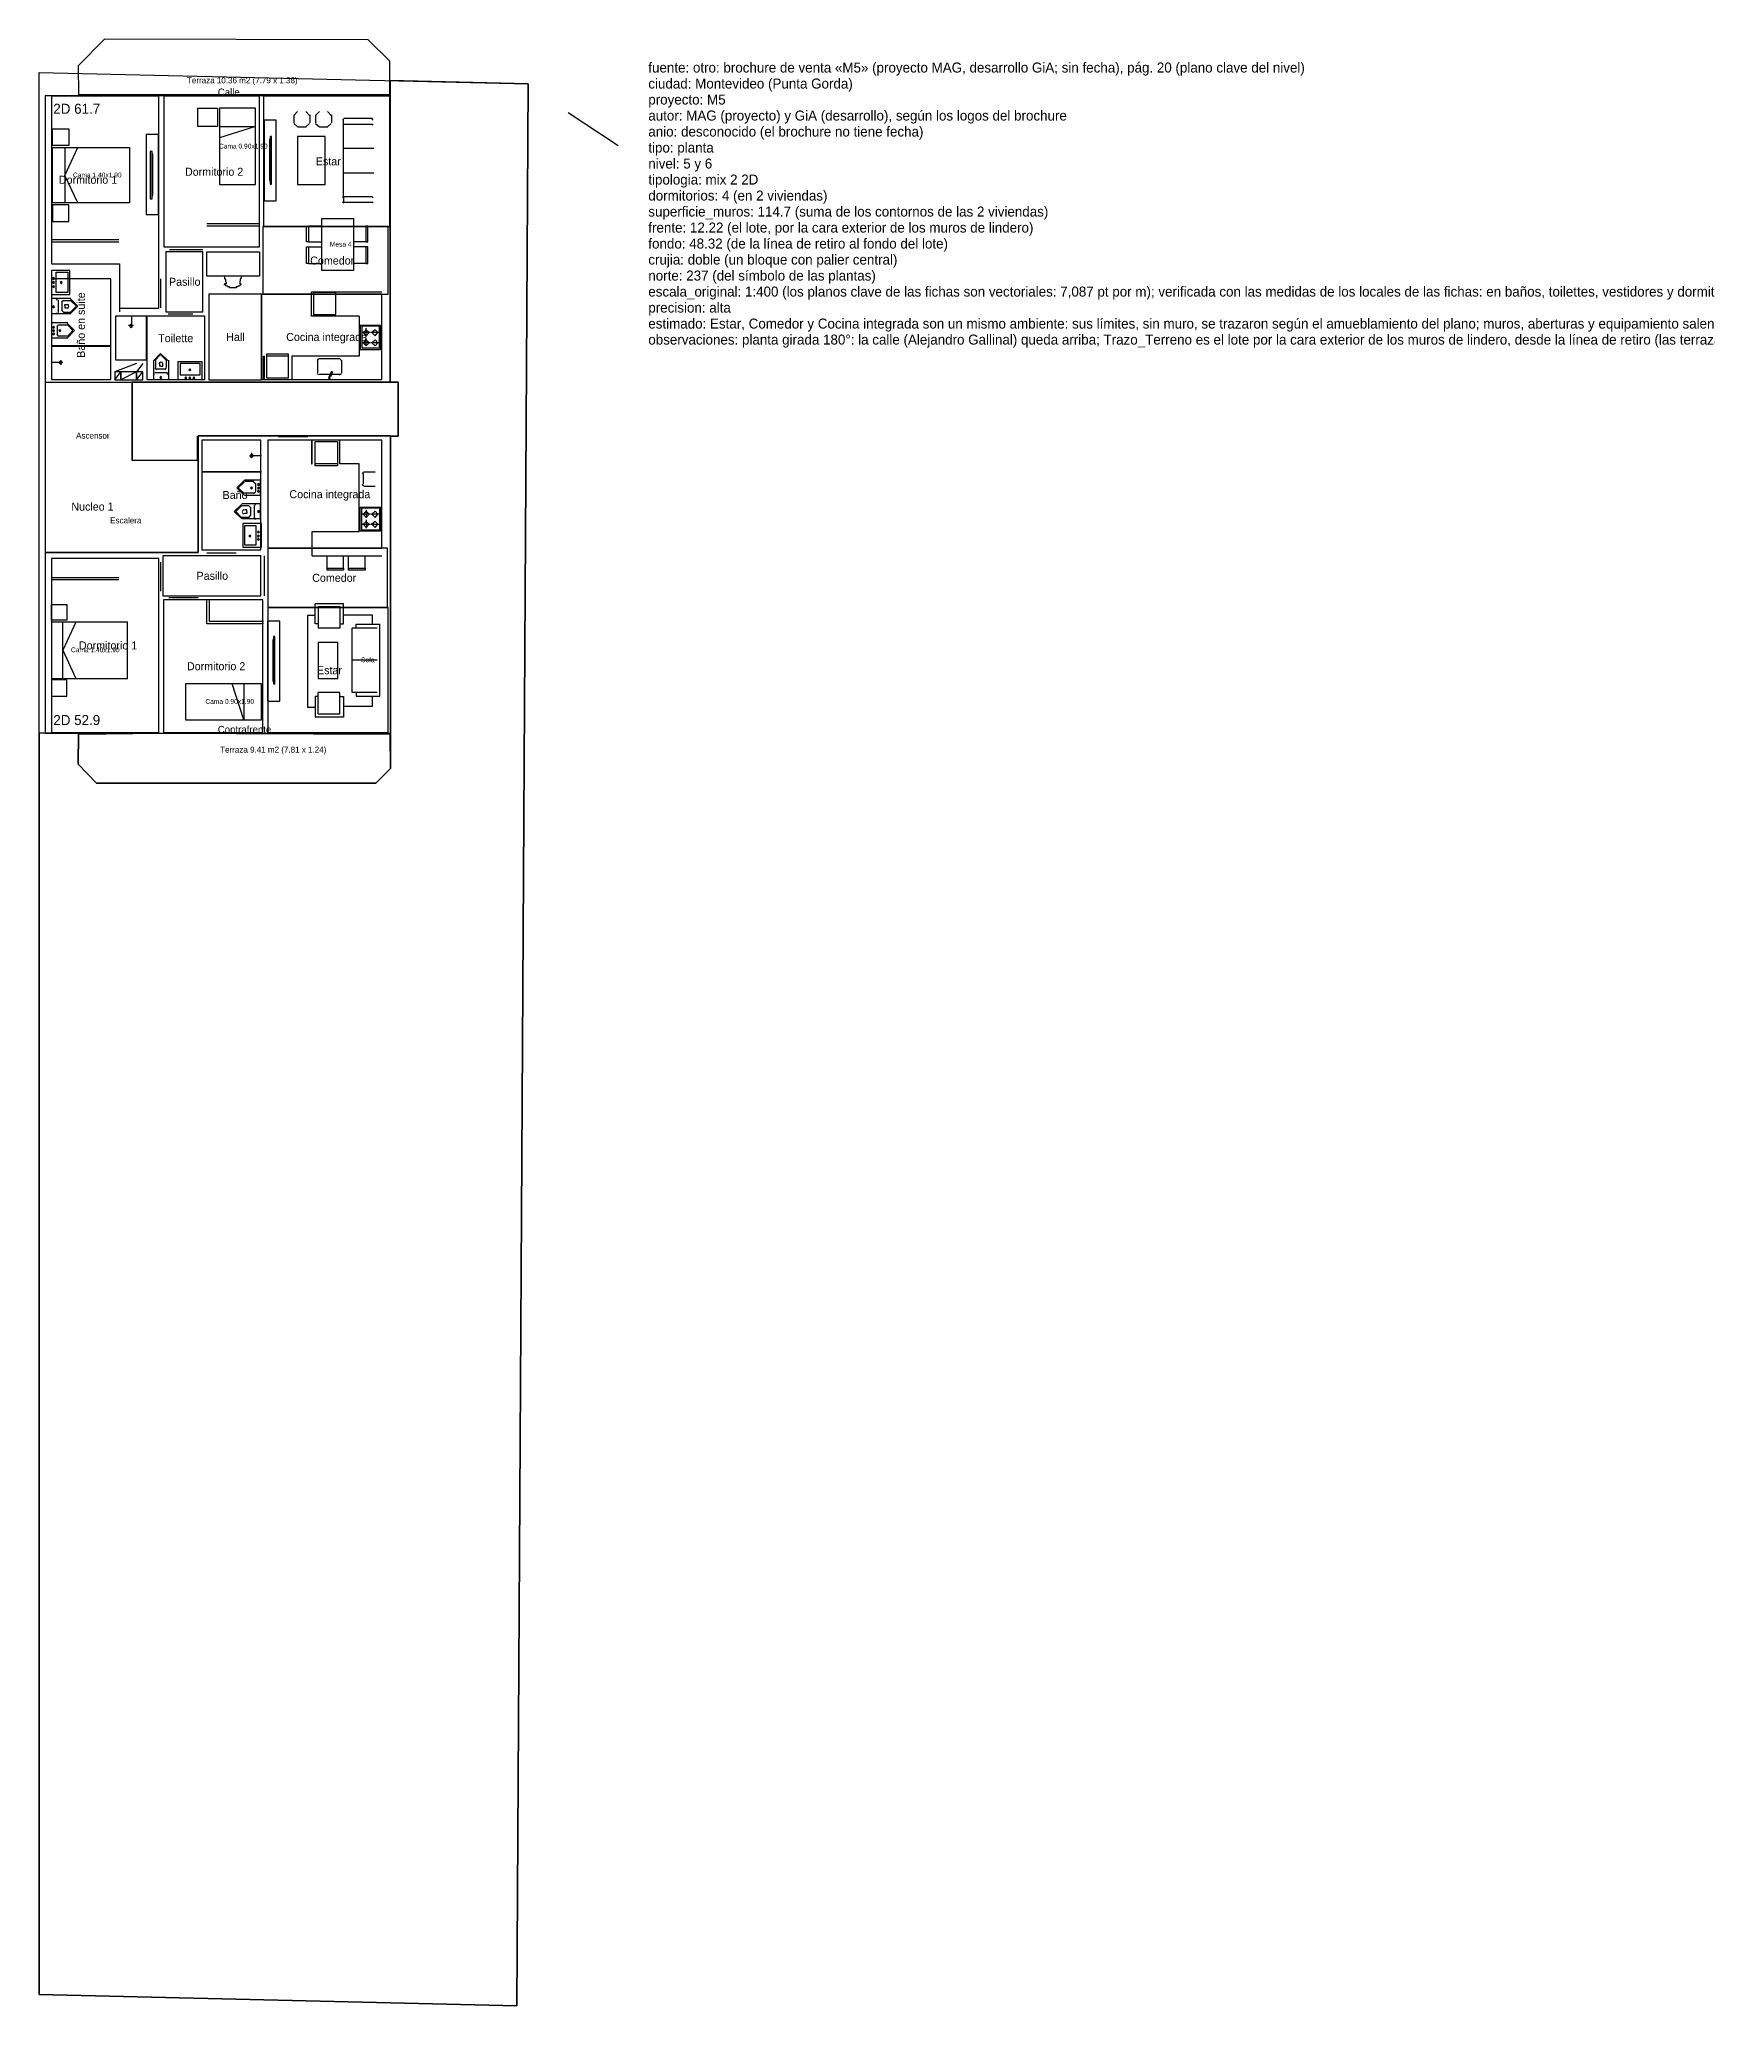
# Model space of a CAD drawing. Header units: metres. Extents: x 0 to 135, y 0 to 49.
# Drawn here: x 0 to 41.7, y 0 to 49.15 of the extents above; entities that cross this region are included whole.
import ezdxf

# ---------------------------------------------------------------- set-up
doc = ezdxf.new("R2010")
doc.units = ezdxf.units.M
for name, color, linetype in [('Trazo_Cotas', 9, 'Continuous'), ('Trazo_Datos', 7, 'Continuous'), ('Trazo_Entrada', 1, 'Continuous'), ('Trazo_Equipamiento', 8, 'Continuous'), ('Trazo_Estancias', 3, 'Continuous'), ('Trazo_Fachada', 30, 'Continuous'), ('Trazo_Medianeras', 8, 'Continuous'), ('Trazo_Norte', 1, 'Continuous'), ('Trazo_Nucleos', 252, 'Continuous'), ('Trazo_Pasillo', 9, 'Continuous'), ('Trazo_Patios', 3, 'Continuous'), ('Trazo_Puertas', 1, 'Continuous'), ('Trazo_Terreno', 7, 'Continuous'), ('Trazo_Unidad', 7, 'Continuous'), ('Trazo_Ventanas', 5, 'Continuous')]:
    doc.layers.add(name, color=color, linetype=linetype)

msp = doc.modelspace()

# ---------------------------------------------------------------- linework, layer by layer
at = {"layer": 'Trazo_Cotas'}
for points in [[(1.63, 49.15), (0.97, 48.49), (0.98, 47.77), (8.76, 47.77), (8.76, 48.6), (8.22, 49.14)], [(3.02, 31.8), (0.98, 31.77), (0.97, 31.03), (1.43, 30.56), (8.41, 30.56), (8.78, 30.92), (8.77, 31.77)]]:
    msp.add_lwpolyline(points, close=True, dxfattribs=at)
at = {"layer": 'Trazo_Entrada'}
for p, q in [((5.24, 40.57), (4.38, 40.57)), ((6.71, 39.21), (5.98, 39.21))]:
    msp.add_line(p, q, dxfattribs=at)
at = {"layer": 'Trazo_Equipamiento', "color": 9}
for p, q in [((6.45, 47.35), (6.36, 47.25)), ((6.36, 47.26), (6.36, 47.06)), ((6.75, 47.25), (6.66, 47.35)), ((6.77, 47.06), (6.77, 47.26)), ((7, 47.35), (6.9, 47.25)), ((6.9, 47.26), (6.9, 47.06)), ((7.29, 47.25), (7.2, 47.35)), ((7.31, 47.06), (7.31, 47.26)), ((6.36, 47.05), (6.45, 46.96)), ((6.46, 46.96), (6.67, 46.96)), ((6.66, 46.96), (6.75, 47.05)), ((6.9, 47.05), (7, 46.96)), ((7.01, 46.96), (7.21, 46.96)), ((7.2, 46.96), (7.29, 47.05)), ((7.61, 47.16), (7.58, 47.13)), ((7.58, 47.03), (7.61, 47.01)), ((7.6, 47.04), (7.6, 47.14)), ((7.6, 45.2), (7.6, 47.04)), ((7.61, 47.18), (8.33, 47.18)), ((8.33, 47.02), (7.61, 47.02)), ((8.34, 47.13), (8.32, 47.16)), ((8.32, 47.01), (8.34, 47.03)), ((0.74, 46.5), (0.33, 46.5)), ((0.64, 46.45), (0.64, 45.06)), ((7.6, 46.43), (8.36, 46.43)), ((7.6, 45.81), (8.36, 45.81)), ((7.61, 45.21), (7.58, 45.19)), ((7.58, 45.09), (7.61, 45.06)), ((7.6, 45.2), (7.6, 45.09)), ((8.33, 45.21), (7.61, 45.21)), ((7.61, 45.08), (8.33, 45.08)), ((8.34, 45.19), (8.32, 45.21)), ((8.32, 45.06), (8.34, 45.09)), ((5.5, 44.54), (4.19, 44.54)), ((5.5, 44.54), (4.19, 44.54)), ((0.3, 44.15), (1.99, 44.15)), ((0.3, 44.15), (1.99, 44.15)), ((8.16, 44.09), (8.21, 44.09)), ((6.73, 43.55), (6.68, 43.55)), ((8.16, 43.55), (8.21, 43.55)), ((4.63, 43.03), (4.63, 43.03)), ((2.43, 41.05), (1.89, 40.84)), ((1.89, 40.64), (2.04, 40.84)), ((2.59, 41.05), (2.43, 40.84)), ((2.43, 40.64), (2.59, 40.84)), ((6.82, 36.24), (8.56, 36.24)), ((7.6, 35.93), (7.6, 35.88)), ((7.6, 35.93), (7.6, 35.88)), ((8.14, 35.93), (8.14, 35.88)), ((8.14, 35.93), (8.14, 35.88)), ((0.3, 35.65), (1.99, 35.65)), ((0.3, 35.65), (1.99, 35.65)), ((4.19, 34.54), (4.19, 35.14)), ((6.89, 34.54), (6.89, 35.04)), ((6.97, 34.97), (6.97, 34.43)), ((0.59, 33.17), (0.59, 34.58)), ((5.6, 34.54), (4.19, 34.54)), ((5.6, 34.54), (4.19, 34.54)), ((5.6, 34.6), (4.25, 34.6)), ((6.97, 34.54), (6.89, 34.54)), ((7.82, 32.82), (7.82, 34.43)), ((8.44, 34.43), (7.82, 34.43)), ((7.92, 34.53), (8.51, 34.53)), ((7.92, 34.43), (7.92, 34.53)), ((8.44, 33.63), (7.82, 33.63)), ((0.69, 33.14), (0.3, 33.14)), ((6.89, 32.72), (6.89, 32.21)), ((6.97, 32.72), (6.89, 32.72)), ((6.97, 32.29), (6.97, 32.82)), ((8.44, 32.82), (7.82, 32.82))]:
    msp.add_line(p, q, dxfattribs=at)
at = {"layer": 'Trazo_Equipamiento', "color": 8}
for p, q in [((0.3, 42.66), (0.3, 42.3)), ((0.32, 42.66), (0.32, 42.66)), ((0.32, 42.3), (0.32, 42.3)), ((0.32, 42.3), (0.5, 42.3)), ((0.45, 42.63), (0.43, 42.66)), ((0.43, 42.28), (0.45, 42.31)), ((0.44, 42.3), (0.44, 42.3)), ((0.47, 42.64), (0.47, 42.32)), ((0.5, 42.3), (0.79, 42.3)), ((0.6, 42.62), (0.55, 42.58)), ((0.55, 42.38), (0.6, 42.33)), ((0.57, 42.38), (0.57, 42.59)), ((0.6, 42.62), (0.79, 42.62)), ((0.6, 42.33), (0.79, 42.33)), ((0.64, 42.49), (0.64, 42.44)), ((0.64, 42.44), (0.72, 42.44)), ((0.3, 42.05), (0.3, 41.71)), ((0.32, 42.05), (0.32, 42.05)), ((0.48, 42.01), (0.44, 41.97)), ((0.45, 41.77), (0.45, 41.98)), ((0.49, 42.01), (0.71, 42.01)), ((0.71, 42.06), (0.71, 42.06)), ((2.35, 42), (2.23, 42)), ((2.3, 42.23), (2.3, 41.94)), ((2.67, 42.23), (2.67, 41.13)), ((2.69, 42.23), (2.69, 41.13)), ((8.02, 42), (8.02, 41.4)), ((8.07, 41.83), (8.28, 41.83)), ((8.17, 41.72), (8.17, 41.93)), ((8.29, 41.83), (8.5, 41.83)), ((1.79, 41.49), (0.3, 41.49)), ((1.79, 41.47), (0.3, 41.47)), ((0.32, 41.71), (0.32, 41.71)), ((0.35, 41.69), (0.35, 41.69)), ((0.44, 41.77), (0.48, 41.72)), ((0.49, 41.74), (0.71, 41.74)), ((0.71, 41.69), (0.71, 41.69)), ((8.07, 41.57), (8.28, 41.57)), ((8.17, 41.49), (8.17, 41.67)), ((8.29, 41.57), (8.5, 41.57)), ((0.3, 41.08), (0.59, 41.08)), ((0.54, 41.13), (0.54, 41.01)), ((2.86, 40.84), (2.86, 41.13)), ((2.86, 40.66), (2.86, 40.84)), ((2.89, 40.94), (2.93, 40.89)), ((3.2, 40.81), (2.89, 40.81)), ((2.91, 40.95), (2.91, 41.13)), ((2.94, 40.91), (3.14, 40.91)), ((3.01, 40.98), (3.01, 41.05)), ((3.04, 40.98), (3.01, 40.98)), ((3.14, 40.89), (3.18, 40.94)), ((3.18, 40.95), (3.18, 41.13)), ((6.23, 41.23), (5.68, 41.23)), ((6.23, 41.23), (5.68, 41.23)), ((6.98, 41.17), (6.94, 41.12)), ((6.94, 40.8), (6.98, 40.76)), ((6.95, 41.13), (6.95, 40.81)), ((6.99, 41.17), (7.51, 41.17)), ((7.24, 40.71), (7.31, 40.86)), ((7.26, 40.95), (7.26, 40.95)), ((7.33, 40.84), (7.28, 40.71)), ((7.31, 40.84), (7.31, 40.84)), ((7.55, 41.12), (7.5, 41.17)), ((7.5, 40.76), (7.55, 40.8)), ((7.55, 41.13), (7.55, 40.81)), ((2.88, 40.79), (2.86, 40.77)), ((2.86, 40.78), (2.86, 40.78)), ((2.87, 40.66), (2.87, 40.66)), ((3.21, 40.64), (2.87, 40.64)), ((3.21, 40.77), (3.19, 40.79)), ((3.21, 40.66), (3.21, 40.66)), ((6.99, 40.78), (7.01, 40.78)), ((7.01, 40.78), (7.31, 40.78)), ((7.24, 40.71), (7.23, 40.67)), ((7.25, 40.71), (7.24, 40.71)), ((7.28, 40.76), (7.26, 40.71)), ((7.27, 40.69), (7.27, 40.7)), ((7.27, 40.69), (7.27, 40.69)), ((7.27, 40.69), (7.27, 40.69)), ((7.28, 40.76), (7.28, 40.76)), ((7.29, 40.76), (7.28, 40.71)), ((7.31, 40.78), (7.51, 40.78)), ((4.06, 38.35), (5.55, 38.35)), ((4.06, 38.34), (5.55, 38.34)), ((5.55, 38.74), (5.26, 38.74)), ((5.31, 38.69), (5.31, 38.81)), ((7.45, 38.54), (6.89, 38.54)), ((7.45, 38.54), (6.89, 38.54)), ((8.11, 38.34), (8.07, 38.3)), ((8.12, 38.34), (8.39, 38.34)), ((5.13, 38.13), (5.13, 38.13)), ((5.36, 38.1), (5.13, 38.1)), ((5.4, 38.04), (5.35, 38.08)), ((5.4, 38.05), (5.4, 37.85)), ((5.48, 38.13), (5.48, 38.13)), ((5.53, 37.78), (5.53, 38.12)), ((5.53, 38.12), (5.53, 38.12)), ((8.07, 38.02), (8.11, 37.98)), ((8.09, 38.3), (8.09, 38.03)), ((8.12, 37.98), (8.39, 37.98)), ((8.26, 38.17), (8.26, 38.17)), ((5.35, 37.54), (5.06, 37.54)), ((5.24, 37.49), (5.06, 37.49)), ((5.36, 37.81), (5.13, 37.81)), ((5.13, 37.76), (5.13, 37.76)), ((5.19, 37.39), (5.13, 37.39)), ((5.19, 37.34), (5.19, 37.39)), ((5.28, 37.45), (5.24, 37.49)), ((5.28, 37.46), (5.28, 37.25)), ((5.35, 37.8), (5.4, 37.84)), ((5.53, 37.54), (5.35, 37.54)), ((5.4, 37.52), (5.38, 37.5)), ((5.38, 37.19), (5.38, 37.51)), ((5.41, 37.54), (5.41, 37.54)), ((5.53, 37.78), (5.53, 37.78)), ((5.53, 37.17), (5.53, 37.52)), ((5.53, 37.52), (5.53, 37.52)), ((8.02, 36.86), (8.02, 37.46)), ((8.17, 37.39), (8.17, 37.19)), ((5.24, 37.2), (5.06, 37.2)), ((5.24, 37.2), (5.28, 37.25)), ((5.38, 37.18), (5.4, 37.15)), ((5.53, 37.17), (5.53, 37.17)), ((8.07, 37.29), (8.28, 37.29)), ((8.07, 37.03), (8.28, 37.03)), ((8.17, 37.14), (8.17, 36.93)), ((8.29, 37.29), (8.5, 37.29)), ((8.29, 37.03), (8.5, 37.03)), ((6.82, 36.85), (7.99, 36.85)), ((6.82, 36.24), (6.82, 36.85))]:
    msp.add_line(p, q, dxfattribs=at)
at = {"layer": 'Trazo_Equipamiento', "color": 9}
for points in [[(3.96, 47.43), (4.45, 47.43), (4.45, 46.97), (3.96, 46.97)], [(5.4, 47.43), (4.5, 47.43), (4.5, 45.52), (5.4, 45.52)], [(2.98, 46.77), (2.67, 46.77), (2.67, 44.77), (2.98, 44.77)], [(5.62, 45.11), (5.92, 45.11), (5.92, 47.13), (5.62, 47.13)], [(5.77, 45.53), (5.8, 45.53), (5.8, 46.72), (5.77, 46.72)], [(6.45, 45.52), (7.14, 45.52), (7.14, 46.72), (6.45, 46.72)], [(0.33, 46.45), (2.25, 46.45), (2.25, 45.06), (0.33, 45.06)], [(2.82, 46.35), (2.77, 46.35), (2.77, 45.16), (2.82, 45.16)], [(0.33, 44.6), (0.74, 44.6), (0.74, 45.01), (0.33, 45.01)], [(7.85, 43.37), (7.06, 43.37), (7.06, 44.67), (7.85, 44.67)], [(5.5, 43.23), (4.19, 43.23), (4.19, 43.84), (5.5, 43.84)], [(2.59, 40.84), (2.43, 40.84), (2.43, 40.64), (2.59, 40.64)], [(0.3, 35.02), (0.69, 35.02), (0.69, 34.63), (0.3, 34.63)], [(0.3, 33.17), (2.2, 33.17), (2.2, 34.58), (0.3, 34.58)], [(5.7, 32.61), (6.01, 32.61), (6.01, 34.61), (5.7, 34.61)], [(5.85, 33.04), (5.89, 33.04), (5.89, 34.22), (5.85, 34.22)], [(7.46, 34.07), (6.97, 34.07), (6.97, 33.17), (7.46, 33.17)], [(3.65, 32.14), (5.55, 32.14), (5.55, 33.04), (3.65, 33.04)]]:
    msp.add_lwpolyline(points, close=True, dxfattribs=at)
for points in [[(0.33, 46.5), (0.33, 46.91), (0.74, 46.91), (0.74, 46.5)], [(4.5, 46.97), (5.4, 46.97), (4.5, 46.69)], [(0.96, 45.06), (0.64, 45.75), (0.96, 46.45)], [(2.82, 45.25), (2.84, 45.25), (2.84, 46.28), (2.82, 46.28)], [(5.77, 46.65), (5.75, 46.65), (5.75, 45.62), (5.77, 45.62)], [(5.5, 44.48), (4.25, 44.48), (4.19, 44.48)], [(6.73, 44.09), (6.68, 44.09), (6.68, 44.48), (6.73, 44.48)], [(7.06, 44.48), (6.73, 44.48), (6.73, 44.09), (7.06, 44.09)], [(7.85, 44.48), (8.16, 44.48), (8.16, 44.09), (7.85, 44.09)], [(8.21, 44.09), (8.21, 44.48), (8.16, 44.48)], [(0.3, 44.09), (1.94, 44.09), (1.99, 44.09)], [(6.68, 43.55), (6.68, 43.96), (7.06, 43.96)], [(6.73, 43.96), (6.73, 43.55), (7.06, 43.55)], [(8.21, 43.55), (8.21, 43.96), (7.85, 43.96)], [(8.16, 43.96), (8.16, 43.55), (7.85, 43.55)], [(4.62, 43.23), (4.63, 43.18), (4.63, 43.16), (4.65, 43.16), (4.65, 43.1)], [(4.67, 43.06), (4.67, 43.04), (4.63, 43.04), (4.63, 43.03)], [(5.04, 43.03), (5.04, 43.01), (5.02, 43.01), (5.01, 42.99), (4.99, 42.98), (4.97, 42.98), (4.96, 42.96), (4.92, 42.96), (4.92, 42.94), (4.75, 42.94), (4.75, 42.96), (4.72, 42.96), (4.7, 42.98), (4.69, 42.98), (4.67, 42.99), (4.65, 43.01), (4.63, 43.01), (4.63, 43.03)], [(4.65, 43.1), (4.67, 43.08), (4.67, 43.06)], [(5.06, 43.23), (5.04, 43.18), (5.04, 43.16), (5.02, 43.16), (5.02, 43.11), (5.01, 43.1), (5.01, 43.06)], [(5.01, 43.06), (5.01, 43.04), (5.02, 43.04)], [(5.02, 43.04), (5.04, 43.04), (5.04, 43.03)], [(2.43, 40.84), (2.04, 40.84), (2.04, 40.64), (2.43, 40.64), (2.43, 40.84), (2.04, 40.64), (2.04, 40.84), (1.89, 40.84), (1.89, 40.64), (2.04, 40.64)], [(7.6, 35.88), (7.19, 35.88), (7.19, 36.24)], [(7.19, 35.93), (7.6, 35.93), (7.6, 36.24)], [(7.6, 35.88), (7.19, 35.88), (7.19, 36.24)], [(7.19, 35.93), (7.6, 35.93), (7.6, 36.24)], [(8.14, 35.88), (7.73, 35.88), (7.73, 36.24)], [(7.73, 35.93), (8.14, 35.93), (8.14, 36.24)], [(8.14, 35.88), (7.73, 35.88), (7.73, 36.24)], [(7.73, 35.93), (8.14, 35.93), (8.14, 36.24)], [(0.3, 35.7), (1.94, 35.7), (1.99, 35.7)], [(5.6, 34.6), (4.25, 34.6), (4.25, 35.14)], [(7.51, 34.54), (7.6, 34.54), (7.6, 35.04), (6.89, 35.04)], [(6.97, 34.97), (7.51, 34.97), (7.51, 34.43), (6.97, 34.43)], [(0.91, 34.58), (0.59, 33.88), (0.91, 33.17)], [(6.89, 34.75), (6.7, 34.75), (6.7, 32.46), (6.89, 32.46)], [(8.33, 34.53), (8.33, 34.76), (7.6, 34.76)], [(7.92, 32.82), (7.92, 32.73), (8.51, 32.73), (8.51, 34.53)], [(5.85, 34.14), (5.84, 34.14), (5.84, 33.11), (5.85, 33.11)], [(0.3, 33.14), (0.3, 32.73), (0.69, 32.73), (0.69, 33.14)], [(5.11, 33.04), (5.11, 32.14), (4.82, 33.04)], [(7.51, 32.72), (7.6, 32.72), (7.6, 32.21), (6.89, 32.21)], [(6.97, 32.29), (7.51, 32.29), (7.51, 32.82), (6.97, 32.82)], [(7.6, 32.48), (8.33, 32.48), (8.33, 32.73)]]:
    msp.add_lwpolyline(points, dxfattribs=at)
at = {"layer": 'Trazo_Equipamiento', "color": 8}
for points in [[(0.3, 42.77), (0.76, 42.77), (0.76, 43.37), (0.3, 43.37)], [(0.71, 42.82), (0.42, 42.82), (0.42, 43.33), (0.71, 43.33)], [(0.36, 43.15), (0.38, 43.17), (0.36, 43.2), (0.33, 43.17)], [(0.36, 43.04), (0.38, 43.07), (0.36, 43.1), (0.33, 43.07)], [(0.36, 42.94), (0.38, 42.97), (0.36, 42.99), (0.33, 42.97)], [(0.55, 43.04), (0.57, 43.07), (0.55, 43.1), (0.52, 43.07)], [(6.85, 42.81), (6.85, 42.27), (7.41, 42.27), (7.41, 42.82)], [(0.36, 42.49), (0.33, 42.46), (0.36, 42.44), (0.38, 42.46)], [(0.36, 41.98), (0.33, 41.95), (0.36, 41.93), (0.38, 41.95)], [(0.36, 41.89), (0.33, 41.87), (0.36, 41.84), (0.38, 41.87)], [(0.36, 41.81), (0.33, 41.78), (0.36, 41.76), (0.38, 41.78)], [(0.51, 41.89), (0.49, 41.87), (0.51, 41.84), (0.54, 41.87)], [(2.29, 41.94), (2.33, 41.99), (2.29, 42.03), (2.25, 41.99)], [(8.02, 41.4), (8.53, 41.4), (8.53, 42), (8.02, 42)], [(8.5, 41.98), (8.06, 41.98), (8.06, 41.44), (8.5, 41.44)], [(8.17, 41.74), (8.24, 41.82), (8.17, 41.89), (8.09, 41.82)], [(8.39, 41.74), (8.46, 41.82), (8.39, 41.89), (8.31, 41.82)], [(8.17, 41.49), (8.24, 41.56), (8.17, 41.64), (8.09, 41.56)], [(8.39, 41.49), (8.46, 41.56), (8.39, 41.64), (8.31, 41.56)], [(0.57, 41.07), (0.53, 41.11), (0.49, 41.07), (0.53, 41.03)], [(4.06, 40.64), (3.47, 40.64), (3.47, 41.1), (4.06, 41.1)], [(4.02, 41.05), (3.52, 41.05), (3.52, 40.76), (4.02, 40.76)], [(3.76, 40.86), (3.79, 40.89), (3.76, 40.91), (3.74, 40.89)], [(6.23, 41.28), (5.68, 41.28), (5.68, 40.69), (6.23, 40.69)], [(6.23, 41.28), (5.68, 41.28), (5.68, 40.69), (6.23, 40.69)], [(3.03, 40.67), (3.06, 40.7), (3.03, 40.73), (3.01, 40.7)], [(3.66, 40.66), (3.69, 40.68), (3.66, 40.71), (3.64, 40.68)], [(3.76, 40.66), (3.79, 40.68), (3.76, 40.71), (3.74, 40.68)], [(3.86, 40.66), (3.89, 40.68), (3.86, 40.71), (3.84, 40.68)], [(7.45, 38.49), (6.89, 38.49), (6.89, 39.1), (7.45, 39.1)], [(7.45, 38.49), (6.89, 38.49), (6.89, 39.1), (7.45, 39.1)], [(5.26, 38.74), (5.3, 38.69), (5.35, 38.74), (5.3, 38.78)], [(5.3, 37.91), (5.33, 37.94), (5.3, 37.96), (5.28, 37.94)], [(5.47, 38), (5.5, 38.02), (5.47, 38.05), (5.45, 38.02)], [(5.47, 37.91), (5.5, 37.94), (5.47, 37.96), (5.45, 37.94)], [(5.47, 37.83), (5.5, 37.85), (5.47, 37.88), (5.45, 37.85)], [(5.47, 37.32), (5.5, 37.35), (5.47, 37.37), (5.45, 37.35)], [(8.02, 37.46), (8.53, 37.46), (8.53, 36.86), (8.02, 36.86)], [(8.5, 36.88), (8.06, 36.88), (8.06, 37.44), (8.5, 37.44)], [(8.17, 37.2), (8.24, 37.28), (8.17, 37.36), (8.09, 37.28)], [(8.39, 37.2), (8.46, 37.28), (8.39, 37.36), (8.31, 37.28)], [(5.55, 37.05), (5.09, 37.05), (5.09, 36.46), (5.55, 36.46)], [(5.14, 37), (5.41, 37), (5.41, 36.51), (5.14, 36.51)], [(8.17, 36.95), (8.24, 37.03), (8.17, 37.1), (8.09, 37.03)], [(8.39, 36.95), (8.46, 37.03), (8.39, 37.1), (8.31, 37.03)], [(5.27, 36.76), (5.24, 36.74), (5.27, 36.71), (5.29, 36.74)], [(5.47, 36.86), (5.45, 36.84), (5.47, 36.81), (5.5, 36.84)], [(5.47, 36.76), (5.45, 36.74), (5.47, 36.71), (5.5, 36.74)], [(5.47, 36.68), (5.45, 36.65), (5.47, 36.63), (5.5, 36.65)]]:
    msp.add_lwpolyline(points, close=True, dxfattribs=at)
for points in [[(6.8, 42.69), (6.8, 42.84), (8.56, 42.84)], [(0.79, 42.67), (0.47, 42.67), (0.32, 42.67)], [(0.64, 42.49), (0.64, 42.52), (0.72, 42.52)], [(0.74, 42.47), (0.73, 42.51), (0.7, 42.52)], [(0.7, 42.44), (0.73, 42.45), (0.74, 42.48)], [(0.78, 42.3), (0.96, 42.48), (0.78, 42.66)], [(0.78, 42.33), (0.93, 42.48), (0.78, 42.62)], [(7.99, 42.23), (6.8, 42.23), (6.8, 42.69)], [(0.71, 42.06), (0.38, 42.06), (0.32, 42.06)], [(0.7, 41.69), (0.88, 41.87), (0.7, 42.05)], [(0.7, 41.72), (0.84, 41.87), (0.7, 42.01)], [(7.99, 42.23), (7.99, 41.23), (6.31, 41.23), (6.31, 40.64)], [(0.32, 41.69), (0.42, 41.69), (0.71, 41.69)], [(3.21, 41.12), (3.03, 41.3), (2.86, 41.12)], [(3.18, 41.12), (3.03, 41.27), (2.89, 41.12)], [(3.04, 41.08), (3.01, 41.07), (2.99, 41.04)], [(3.04, 40.98), (3.09, 40.98), (3.09, 41.05)], [(3.09, 41.04), (3.08, 41.07), (3.05, 41.08)], [(3.23, 41.13), (3.23, 40.81), (3.23, 40.66)], [(5.6, 40.64), (5.6, 41.23), (5.62, 41.23), (5.62, 40.64)], [(7.23, 40.67), (7.26, 40.66), (7.27, 40.69)], [(6.8, 39.13), (6.8, 38.54), (6.82, 38.54), (6.82, 39.13)], [(7.99, 36.85), (7.99, 38.54), (7.51, 38.54), (7.51, 39.13)], [(5.12, 38.12), (4.94, 37.94), (5.12, 37.76)], [(5.12, 38.08), (4.97, 37.94), (5.12, 37.8)], [(5.53, 38.13), (5.41, 38.13), (5.13, 38.13)], [(5.05, 37.52), (4.87, 37.35), (5.05, 37.17)], [(5.05, 37.49), (4.91, 37.35), (5.05, 37.2)], [(5.11, 37.39), (5.09, 37.37), (5.07, 37.34)], [(5.13, 37.76), (5.45, 37.76), (5.53, 37.76)], [(5.06, 37.17), (5.38, 37.17), (5.53, 37.17)], [(5.07, 37.33), (5.09, 37.3), (5.11, 37.29)], [(5.19, 37.34), (5.19, 37.3), (5.13, 37.3)]]:
    msp.add_lwpolyline(points, dxfattribs=at)
at = {"layer": 'Trazo_Estancias', "color": 5}
for points in [[(0.3, 47.73), (0.3, 43.54), (2, 43.54), (2, 42.43), (2.99, 42.43), (2.99, 47.73)], [(3.11, 47.73), (3.11, 43.96), (5.5, 43.96), (5.5, 47.73)], [(0.3, 36.17), (0.3, 31.82), (2.99, 31.82), (2.99, 36.17)], [(3.1, 35.14), (3.1, 31.82), (5.59, 31.82), (5.59, 35.14)]]:
    msp.add_lwpolyline(points, close=True, dxfattribs=at)
at = {"layer": 'Trazo_Estancias', "color": 2}
for points in [[(5.6, 47.73), (5.6, 44.47), (8.76, 44.47), (8.76, 47.73)], [(5.71, 34.95), (5.71, 31.82), (8.72, 31.82), (8.72, 34.95)]]:
    msp.add_lwpolyline(points, close=True, dxfattribs=at)
at = {"layer": 'Trazo_Estancias', "color": 40}
for points in [[(5.59, 44.47), (5.59, 42.78), (8.72, 42.78), (8.72, 44.47)], [(5.71, 36.43), (5.71, 34.95), (8.7, 34.95), (8.7, 36.43)]]:
    msp.add_lwpolyline(points, close=True, dxfattribs=at)
at = {"layer": 'Trazo_Estancias', "color": 8}
for points in [[(3.16, 43.84), (3.16, 42.34), (4.09, 42.34), (4.09, 43.84)], [(4.24, 42.78), (4.24, 40.64), (5.55, 40.64), (5.55, 42.78)], [(3.09, 36.24), (3.09, 35.24), (5.54, 35.24), (5.54, 36.24)]]:
    msp.add_lwpolyline(points, close=True, dxfattribs=at)
at = {"layer": 'Trazo_Estancias', "color": 4}
for points in [[(0.3, 43.16), (0.3, 40.65), (1.79, 40.65), (1.79, 43.16)], [(1.9, 42.23), (1.9, 41.14), (2.69, 41.14), (2.69, 40.65), (4.14, 40.65), (4.14, 42.23)], [(4.06, 39.13), (4.06, 36.39), (5.54, 36.39), (5.54, 39.13)]]:
    msp.add_lwpolyline(points, close=True, dxfattribs=at)
at = {"layer": 'Trazo_Estancias', "color": 30}
for points in [[(5.55, 42.78), (5.55, 40.65), (8.56, 40.65), (8.56, 42.78)], [(5.71, 39.13), (5.71, 36.43), (8.56, 36.43), (8.56, 39.13)]]:
    msp.add_lwpolyline(points, close=True, dxfattribs=at)
at = {"layer": 'Trazo_Fachada'}
for p, q in [((8.77, 47.74), (0.15, 47.74)), ((8.77, 40.7), (8.77, 47.74)), ((8.78, 31.81), (8.78, 39.11)), ((0.15, 31.81), (8.78, 31.81))]:
    msp.add_line(p, q, dxfattribs=at)
at = {"layer": 'Trazo_Medianeras'}
for p, q in [((0, 0.28), (0, 48.32)), ((0.15, 47.74), (0.15, 40.69)), ((12.22, 48.04), (11.93, 0)), ((0.15, 36.2), (0.15, 31.81)), ((11.93, 0), (0, 0.28))]:
    msp.add_line(p, q, dxfattribs=at)
at = {"layer": 'Trazo_Norte'}
msp.add_line((13.22, 47.32), (14.47, 46.5), dxfattribs=at)
at = {"layer": 'Trazo_Nucleos'}
msp.add_lwpolyline([(0.15, 36.32), (3.97, 36.32), (3.97, 38.62), (2.32, 38.62), (2.32, 40.57), (0.15, 40.57)], close=True, dxfattribs=at)
at = {"layer": 'Trazo_Pasillo'}
msp.add_lwpolyline([(3.95, 38.63), (3.95, 39.23), (3.97, 39.23), (3.97, 39.24), (8.78, 39.24), (8.78, 39.23), (8.97, 39.23), (8.97, 40.58), (2.32, 40.58), (2.32, 38.63)], close=True, dxfattribs=at)
at = {"layer": 'Trazo_Patios'}
msp.add_lwpolyline([(8.78, 39.23), (8.78, 30.92), (8.41, 30.56), (1.43, 30.56), (0.97, 31.03), (0.98, 31.81), (0, 31.81), (0, 0.28), (11.93, 0), (12.22, 48.04), (8.77, 48.12), (8.77, 40.58), (8.97, 40.58), (8.97, 39.23)], close=True, dxfattribs=at)
at = {"layer": 'Trazo_Puertas'}
for p, q in [((4.09, 43.89), (3.25, 43.89)), ((2.01, 42.34), (2.01, 43.43)), ((3.04, 42.44), (3.04, 43.16)), ((3.84, 42.28), (3.22, 42.28)), ((3.04, 35.36), (3.04, 36.08)), ((4.92, 36.31), (4.19, 36.31)), ((5.63, 35.24), (5.63, 36.24)), ((3.97, 35.19), (3.24, 35.19))]:
    msp.add_line(p, q, dxfattribs=at)
at = {"layer": 'Trazo_Terreno'}
msp.add_lwpolyline([(11.93, 0), (0, 0.28), (0, 48.32), (12.22, 48.04)], close=True, dxfattribs=at)
at = {"layer": 'Trazo_Unidad'}
for points in [[(0.15, 47.74), (0.15, 40.58), (8.77, 40.58), (8.77, 47.74)], [(3.97, 39.24), (3.97, 36.32), (0.15, 36.32), (0.15, 31.81), (8.78, 31.81), (8.78, 39.24)]]:
    msp.add_lwpolyline(points, close=True, dxfattribs=at)
at = {"layer": 'Trazo_Ventanas'}
for p, q in [((2.97, 47.74), (0.32, 47.74)), ((5.47, 47.74), (3.12, 47.74)), ((8.77, 47.74), (5.62, 47.74)), ((8.77, 46.35), (8.77, 47.7)), ((8.77, 43.15), (8.77, 45.5)), ((8.78, 34.01), (8.78, 35.91)), ((8.78, 31.81), (8.78, 33.16)), ((0.35, 31.81), (2.95, 31.81)), ((3.1, 31.81), (5.55, 31.81)), ((5.75, 31.81), (8.75, 31.81))]:
    msp.add_line(p, q, dxfattribs=at)

# ---------------------------------------------------------------- texts
at = {"layer": 'Trazo_Cotas'}
for s, p in [('Terraza 10.36 m2 (7.79 x 1.38)', (3.69, 48.05)), ('Terraza 9.41 m2 (7.81 x 1.24)', (4.52, 31.32))]:
    msp.add_text(s, height=0.15, dxfattribs=at).set_placement(p)
at = {"layer": 'Trazo_Datos'}
for s, p in [('fuente: otro: brochure de venta «M5» (proyecto MAG, desarrollo GiA; sin fecha), pág. 20 (plano clave del nivel)', (15.22, 48.32)), ('ciudad: Montevideo (Punta Gorda)', (15.22, 47.92)), ('proyecto: M5', (15.22, 47.52)), ('autor: MAG (proyecto) y GiA (desarrollo), según los logos del brochure', (15.22, 47.12)), ('anio: desconocido (el brochure no tiene fecha)', (15.22, 46.72)), ('tipo: planta', (15.22, 46.32)), ('tipologia: mix 2 2D', (15.22, 45.52)), ('nivel: 5 y 6', (15.22, 45.92)), ('dormitorios: 4 (en 2 viviendas)', (15.22, 45.12)), ('superficie_muros: 114.7 (suma de los contornos de las 2 viviendas)', (15.22, 44.72)), ('frente: 12.22 (el lote, por la cara exterior de los muros de lindero)', (15.22, 44.32)), ('fondo: 48.32 (de la línea de retiro al fondo del lote)', (15.22, 43.92)), ('crujia: doble (un bloque con palier central)', (15.22, 43.52)), ('norte: 237 (del símbolo de las plantas)', (15.22, 43.12)), ('escala_original: 1:400 (los planos clave de las fichas son vectoriales: 7,087 pt por m); verificada con las medidas de los locales de las fichas: en baños, toilettes, vestidores y dormitorios la diferencia mediana es de 2 cm (lado corto) y la razón mediana de las 70 medidas, 0,996', (15.22, 42.72)), ('precision: alta', (15.22, 42.32)), ('estimado: Estar, Comedor y Cocina integrada son un mismo ambiente: sus límites, sin muro, se trazaron según el amueblamiento del plano; muros, aberturas y equipamiento salen de los vectores del plano clave (CAD a 1:400); los locales son el espacio libre entre muros con las puertas cerradas, ajustado a polígonos ortogonales; el equipamiento son los trazos grises del plano y los nombres de los muebles salen de su tamaño (medidas nominales)', (15.22, 41.92)), ('observaciones: planta girada 180°: la calle (Alejandro Gallinal) queda arriba; Trazo_Terreno es el lote por la cara exterior de los muros de lindero, desde la línea de retiro (las terrazas del frente la pasan, como balcones); unidades 501, 502, 601 y 602 (iguales); terrazas en Trazo_Cotas; solo el bloque del frente (el del fondo termina en el nivel 4): todo lo demás del lote va en Trazo_Patios; PB (cocheras 1 a 13, bicicletero y acceso) y subsuelo (cocheras 14 a 29) sin viviendas, sin DXF; M5, calle Alejandro Gallinal, Punta Gorda (Montevideo), cerca de la rambla; dos bloques en un lote entre medianeras: el del frente (sobre la calle) con viviendas en los niveles 1 a 6 y el del fondo con viviendas en los niveles 1 a 3 y amenities en el 4, separados por un patio; PB de cocheras y acceso, y subsuelo de cocheras', (15.22, 41.52))]:
    msp.add_text(s, height=0.25, dxfattribs=at).set_placement(p)
at = {"layer": 'Trazo_Equipamiento', "color": 8}
for s, p in [('Cama 0.90x1.90', (4.49, 46.42)), ('Cama 1.40x1.90', (0.84, 45.7)), ('Mesa 4', (7.26, 43.97)), ('Cama 1.40x1.90', (0.79, 33.83)), ('Sofa', (8.04, 33.58)), ('Cama 0.90x1.90', (4.15, 32.54))]:
    msp.add_text(s, height=0.12, dxfattribs=at).set_placement(p)
at = {"layer": 'Trazo_Estancias', "color": 5}
for s, p in [('Dormitorio 1', (0.49, 45.54)), ('Dormitorio 2', (3.64, 45.74)), ('Dormitorio 1', (0.99, 33.9)), ('Dormitorio 2', (3.69, 33.38))]:
    msp.add_text(s, height=0.2, dxfattribs=at).set_placement(p)
at = {"layer": 'Trazo_Estancias', "color": 2}
for p in [(6.91, 46), (6.94, 33.28)]:
    msp.add_text('Estar', height=0.2, dxfattribs=at).set_placement(p)
at = {"layer": 'Trazo_Estancias', "color": 40}
for p in [(6.77, 43.52), (6.82, 35.59)]:
    msp.add_text('Comedor', height=0.2, dxfattribs=at).set_placement(p)
at = {"layer": 'Trazo_Estancias', "color": 4}
msp.add_text('Baño en suite', height=0.2, rotation=90, dxfattribs=at).set_placement((1.14, 41.19))
at = {"layer": 'Trazo_Estancias', "color": 8}
for s, p in [('Pasillo', (3.24, 42.99)), ('Hall', (4.67, 41.61)), ('Pasillo', (3.93, 35.64))]:
    msp.add_text(s, height=0.2, dxfattribs=at).set_placement(p)
at = {"layer": 'Trazo_Estancias', "color": 4}
for s, p in [('Toilette', (2.97, 41.58)), ('Baño', (4.58, 37.66))]:
    msp.add_text(s, height=0.2, dxfattribs=at).set_placement(p)
at = {"layer": 'Trazo_Estancias', "color": 30}
for p in [(6.17, 41.61), (6.25, 37.68)]:
    msp.add_text('Cocina integrada', height=0.2, dxfattribs=at).set_placement(p)
at = {"layer": 'Trazo_Fachada'}
for s, p in [('Calle', (4.46, 47.74)), ('Contrafrente', (4.46, 31.81))]:
    msp.add_text(s, height=0.18, dxfattribs=at).set_placement(p)
at = {"layer": 'Trazo_Nucleos'}
for s, height, p in [('Ascensor', 0.15, (0.92, 39.17)), ('Nucleo 1', 0.2, (0.8, 37.37)), ('Escalera', 0.15, (1.77, 37.05))]:
    msp.add_text(s, height=height, dxfattribs=at).set_placement(p)
at = {"layer": 'Trazo_Unidad'}
for s, p in [('2D 61.7', (0.35, 47.29)), ('2D 52.9', (0.35, 32.01))]:
    msp.add_text(s, height=0.25, dxfattribs=at).set_placement(p)

doc.saveas('drawing.dxf')
